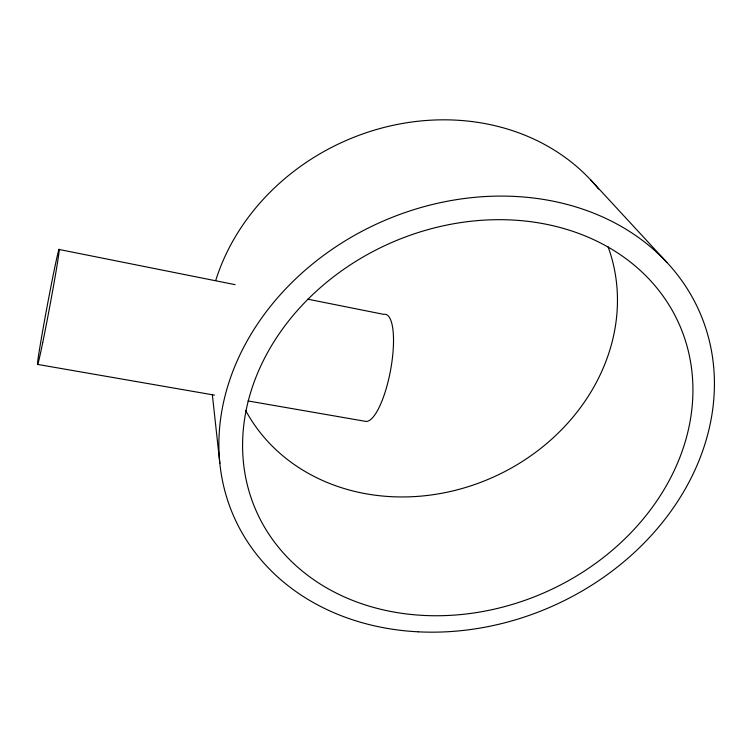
<?xml version="1.0" encoding="UTF-8"?>
<svg xmlns="http://www.w3.org/2000/svg" width="752" height="752" viewBox="0 0 752 752"><rect width="100%" height="100%" fill="white"/><g stroke="black" fill="none" stroke-linecap="round" stroke-linejoin="round"><path stroke-width="1.13" d="M37.638 364.419L214.508 395.129M248.028 400.948L365.942 421.421A54.445 15.256 -79.4 0 0 391.162 366.797A54.445 15.256 -79.4 0 0 383.717 314.355L307.7 299.155M58.919 249.438L235.141 284.66M590.799 180.038L666.855 262.373M212.374 394.903L219.857 463.411M608.039 246.694A199.214 173.496 -24.5 0 1 493.632 476.975A199.214 173.496 -24.5 0 1 245.613 410.385M215.721 280.477A219.133 190.97 -24.6 0 1 388.041 126.458A219.133 190.97 -24.6 0 1 598.648 189.081M42.704 342.696A58.675 1.307 -79.4 0 0 59.22 249.711A58.675 1.307 -79.4 0 0 43.202 327.844A58.675 1.307 -79.4 0 0 42.704 342.696M425.848 615.531A231.184 190.989 -23.7 0 0 680.334 326.866A231.184 190.989 -23.7 0 0 297.115 310.792A231.184 190.989 -23.7 0 0 425.848 615.531M418.319 631.821A254.345 210.316 -23.7 0 0 701.278 315.962A254.345 210.316 -23.7 0 0 280.374 294.624A254.345 210.316 -23.7 0 0 418.319 631.821"/></g></svg>
